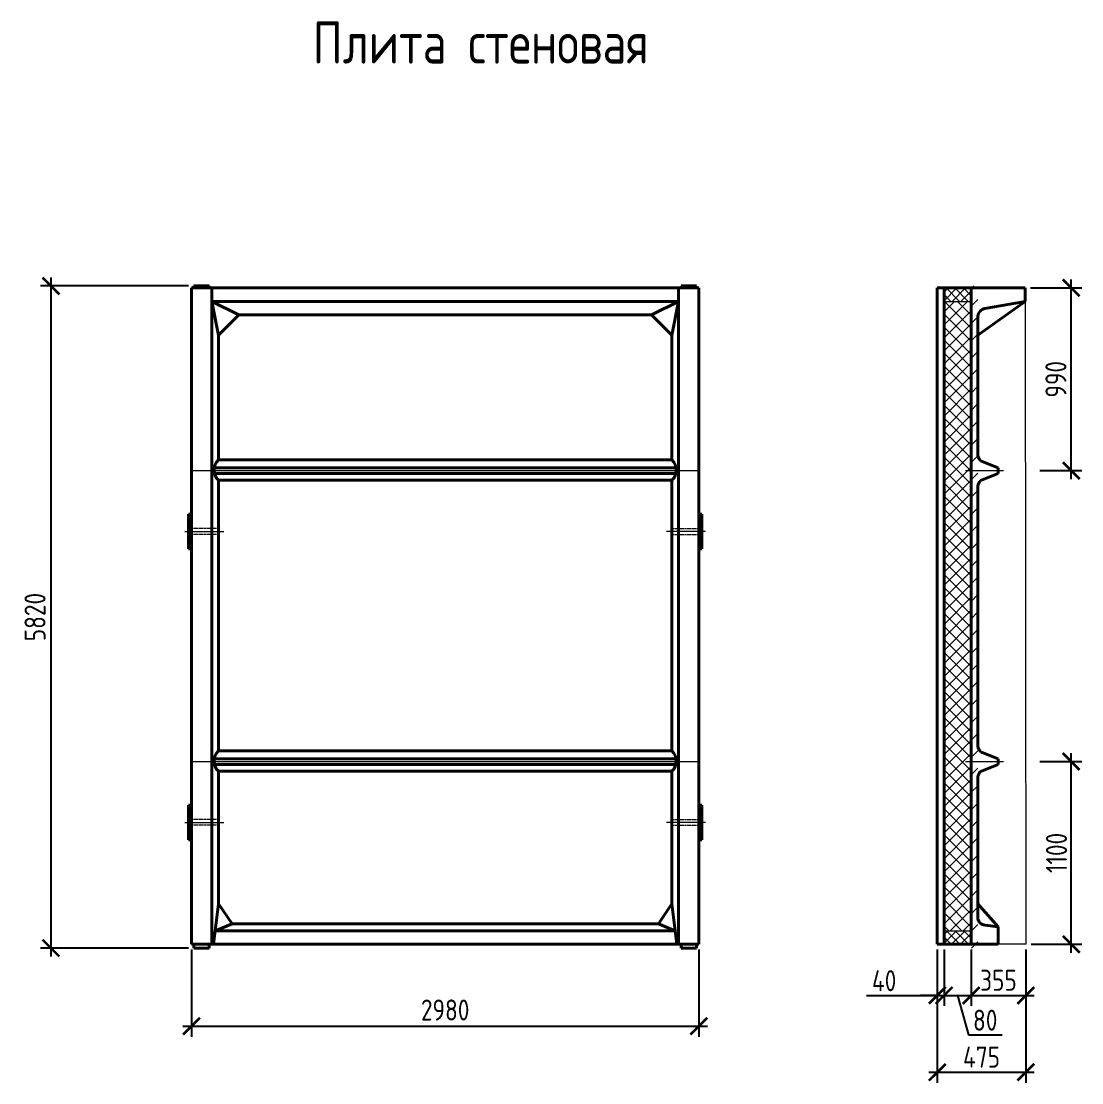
# Model space of a CAD drawing. Extents: x 16310088 to 16425637, y -218501 to -177893.
# Drawn here: x 16354999 to 16367602, y -194661 to -182046 of the extents above; entities that cross this region are included whole.
import ezdxf

# ---------------------------------------------------------------- set-up
doc = ezdxf.new("R2010")
doc.units = 0
doc.linetypes.add('ACAD_ISO02W100', pattern=[15, 12, -3])
doc.layers.get('0').update_dxf_attribs({"color": 250})
doc.layers.get('Defpoints').update_dxf_attribs({"color": 250})
doc.layers.add('эл_оборудование', color=7, linetype='Continuous', lineweight=18)
doc.styles.add('GOST 2.304', font='CS_Gost2304.shx')
doc.styles.add('ГОСТ 2.304', font='CS_Gost2304.shx')
doc.dimstyles.new('SPDS$0', dxfattribs={"dimscale": 5, "dimtxt": 2.5, "dimasz": 2, "dimexe": 1.25, "dimexo": 0.625, "dimgap": 0.5, "dimtad": 1, "dimdec": 0, "dimrnd": 0.001, "dimtxsty": 'GOST 2.304', "dimblk": 'ARCHTICK', "dimcen": 2.5, "dimdle": 1, "dimadec": 8, "dimazin": 2, "dimtfac": 0.75, "dimtdec": 0, "dimtmove": 1, "dimatfit": 3, "dimfxl": 1, "dimtolj": 1, "dimarcsym": 0})

# ---------------------------------------------------------------- blocks, each defined once
blk = doc.blocks.new('_ArchTick')
at = {"color": 0, "linetype": 'ByBlock', "const_width": 0.15}
blk.add_lwpolyline([(-0.5, -0.5), (0.5, 0.5)], dxfattribs=at)
blk = doc.blocks.new('*D341')
at = {"color": 0, "lineweight": -2, "ltscale": 20, "transparency": 16777216}
for p, q in [((5542.995129513925, 1990.716945367668), (5542.995129513927, 3176.283955676952)), ((5301.071487875436, 3126.283955676953), (5605.495129513927, 3126.283955676953)), ((5356.859660278925, 2040.716945367668), (5605.495129513925, 2040.716945367668))]:
    blk.add_line(p, q, dxfattribs=at)
at = {"layer": 'Defpoints', "color": 0, "lineweight": -3, "ltscale": 20, "transparency": 16777216}
for p in [(5269.821487875436, 3126.283955676953), (5542.995129513927, 3126.283955676953), (5325.609660278925, 2040.716945367668)]:
    blk.add_point(p, dxfattribs=at)
at = {"color": 0, "lineweight": -2, "ltscale": 20, "transparency": 16777216, "xscale": 100, "yscale": 100, "zscale": 100}
for p, rotation in [((5542.995129513927, 3126.283955676953), 90), ((5542.995129513925, 2040.716945367668), 270)]:
    blk.add_blockref('_ArchTick', p, dxfattribs=dict(at, rotation=rotation))
at = {"color": 0, "ltscale": 20, "transparency": 16777216, "insert": (5451.878003529674, 2583.500450522311), "char_height": 125, "attachment_point": 5, "rotation": 90, "style": 'GOST 2.304'}
blk.add_mtext('\\A1;990', dxfattribs=at)
blk = doc.blocks.new('*D343')
at = {"color": 0, "lineweight": -2, "ltscale": 5, "transparency": 16777216}
for p, q in [((-518.6252672144882, -846.6910075041964), (-518.6252672144872, 3187.771437267527)), ((298.6303472528166, 3137.771437267527), (-581.1252672144873, 3137.771437267527)), ((298.6303472528166, -796.6910075041965), (-581.125267214488, -796.6910075041964))]:
    blk.add_line(p, q, dxfattribs=at)
at = {"layer": 'Defpoints', "color": 0, "lineweight": -3, "ltscale": 5, "transparency": 16777216}
for p in [(-518.6252672144872, 3137.771437267527), (329.8803472528166, 3137.771437267527), (329.8803472528166, -796.6910075041965)]:
    blk.add_point(p, dxfattribs=at)
at = {"color": 0, "lineweight": -2, "ltscale": 5, "transparency": 16777216, "xscale": 100, "yscale": 100, "zscale": 100}
for p, rotation in [((-518.6252672144872, 3137.771437267527), 90), ((-518.6252672144882, -796.6910075041964), 270)]:
    blk.add_blockref('_ArchTick', p, dxfattribs=dict(at, rotation=rotation))
at = {"color": 0, "lineweight": -3, "ltscale": 5, "transparency": 16777216, "insert": (-613.5553913493983, 1170.540214881665), "char_height": 125, "attachment_point": 5, "rotation": 90, "style": 'GOST 2.304'}
blk.add_mtext('\\A1;5820', dxfattribs=at)
blk = doc.blocks.new('*D352')
at = {"color": 0, "lineweight": -2, "ltscale": 5, "transparency": 16777216}
for p, q in [((5542.995129513925, -823.7160443230482), (5542.995129513925, 361.8509659862361)), ((5356.859660278925, 311.8509659862362), (5605.495129513925, 311.8509659862361)), ((5304.313985657143, -773.7160443230481), (5605.495129513925, -773.7160443230482))]:
    blk.add_line(p, q, dxfattribs=at)
at = {"layer": 'Defpoints', "color": 0, "lineweight": -3, "ltscale": 5, "transparency": 16777216}
for p in [(5325.609660278925, 311.8509659862362), (5542.995129513925, 311.8509659862361), (5273.063985657143, -773.7160443230481)]:
    blk.add_point(p, dxfattribs=at)
at = {"color": 0, "lineweight": -2, "ltscale": 5, "transparency": 16777216, "xscale": 100, "yscale": 100, "zscale": 100}
for p, rotation in [((5542.995129513925, 311.8509659862361), 90), ((5542.995129513925, -773.7160443230482), 270)]:
    blk.add_blockref('_ArchTick', p, dxfattribs=dict(at, rotation=rotation))
at = {"color": 0, "lineweight": -3, "ltscale": 5, "transparency": 16777216, "insert": (5455.495129513925, -230.9325391684052), "char_height": 125, "attachment_point": 5, "rotation": 90, "style": 'GOST 2.304'}
blk.add_mtext('\\A1;1100', dxfattribs=at)
blk = doc.blocks.new('*D342')
at = {"color": 0, "lineweight": -2, "ltscale": 5, "transparency": 16777216}
for p, q in [((315.5209952645985, -804.9660443230482), (315.5209952645984, -1322.727961800738)), ((3330.984912790388, -804.9660443230482), (3330.984912790388, -1322.727961800738)), ((265.5209952645984, -1260.227961800738), (3380.984912790388, -1260.227961800738))]:
    blk.add_line(p, q, dxfattribs=at)
at = {"layer": 'Defpoints', "color": 0, "lineweight": -3, "ltscale": 5, "transparency": 16777216}
for p in [(315.5209952645985, -773.7160443230481), (3330.984912790388, -773.7160443230481), (3330.984912790388, -1260.227961800738)]:
    blk.add_point(p, dxfattribs=at)
at = {"color": 0, "lineweight": -2, "ltscale": 5, "transparency": 16777216, "xscale": 100, "yscale": 100, "zscale": 100, "rotation": 180}
blk.add_blockref('_ArchTick', (315.5209952645984, -1260.227961800738), dxfattribs=at)
at = {"color": 0, "lineweight": -2, "ltscale": 5, "transparency": 16777216, "xscale": 100, "yscale": 100, "zscale": 100}
blk.add_blockref('_ArchTick', (3330.984912790388, -1260.227961800738), dxfattribs=at)
at = {"color": 0, "lineweight": -3, "ltscale": 5, "transparency": 16777216, "insert": (1823.252954027493, -1164.269546446407), "char_height": 125, "attachment_point": 5, "style": 'GOST 2.304'}
blk.add_mtext('\\A1;2980', dxfattribs=at)
blk = doc.blocks.new('*D348')
at = {"color": 0, "lineweight": -2, "ltscale": 5, "transparency": 16777216}
for p, q in [((4747.141075504299, -804.9660443230482), (4747.141075504299, -1140.266635457177)), ((4787.347261071309, -804.9660443230482), (4787.347261071309, -1140.266635457177)), ((4326.766311310235, -1077.766635457177), (4747.141075504299, -1077.766635457177)), ((4747.141075504299, -1077.766635457177), (4647.1410755043, -1077.766635457177)), ((4747.141075504299, -1077.766635457177), (4787.347261071309, -1077.766635457177)), ((4747.141075504299, -1077.766635457177), (4787.347261071309, -1077.766635457177)), ((4787.347261071309, -1077.766635457177), (4887.347261071311, -1077.766635457177))]:
    blk.add_line(p, q, dxfattribs=at)
at = {"layer": 'Defpoints', "color": 0, "lineweight": -3, "ltscale": 5, "transparency": 16777216}
for p in [(4747.141075504299, -773.7160443230481), (4787.347261071309, -773.7160443230481), (4787.347261071309, -1077.766635457177)]:
    blk.add_point(p, dxfattribs=at)
at = {"color": 0, "lineweight": -2, "ltscale": 5, "transparency": 16777216, "xscale": 100, "yscale": 100, "zscale": 100}
blk.add_blockref('_ArchTick', (4747.141075504299, -1077.766635457177), dxfattribs=at)
at = {"color": 0, "lineweight": -2, "ltscale": 5, "transparency": 16777216, "xscale": 100, "yscale": 100, "zscale": 100, "rotation": 180}
blk.add_blockref('_ArchTick', (4787.347261071309, -1077.766635457177), dxfattribs=at)
at = {"color": 0, "lineweight": -3, "ltscale": 5, "transparency": 16777216, "insert": (4431.453811310235, -990.2666354571775), "char_height": 125, "attachment_point": 5, "style": 'GOST 2.304'}
blk.add_mtext('\\A1;40', dxfattribs=at)
blk = doc.blocks.new('*D349')
at = {"color": 0, "lineweight": -2, "ltscale": 5, "transparency": 16777216}
for p, q in [((4787.347261071309, -804.9660443230482), (4787.347261071309, -1140.266635457177)), ((4948.172003339352, -804.9660443230482), (4948.172003339352, -1140.266635457177)), ((4737.347261071311, -1077.766635457177), (4998.172003339352, -1077.766635457177)), ((4867.75963220533, -1077.766635457177), (4931.70264759695, -1312.279987434918)), ((4931.70264759695, -1312.279987434918), (5131.70264759695, -1312.279987434918))]:
    blk.add_line(p, q, dxfattribs=at)
at = {"layer": 'Defpoints', "color": 0, "lineweight": -3, "ltscale": 5, "transparency": 16777216}
for p in [(4787.347261071309, -773.7160443230481), (4948.172003339352, -773.7160443230481), (4948.172003339352, -1077.766635457177)]:
    blk.add_point(p, dxfattribs=at)
at = {"color": 0, "lineweight": -2, "ltscale": 5, "transparency": 16777216, "xscale": 100, "yscale": 100, "zscale": 100, "rotation": 180}
blk.add_blockref('_ArchTick', (4787.347261071309, -1077.766635457177), dxfattribs=at)
at = {"color": 0, "lineweight": -2, "ltscale": 5, "transparency": 16777216, "xscale": 100, "yscale": 100, "zscale": 100}
blk.add_blockref('_ArchTick', (4948.172003339352, -1077.766635457177), dxfattribs=at)
at = {"color": 0, "lineweight": -3, "ltscale": 5, "transparency": 16777216, "insert": (5031.702647596951, -1224.779987434918), "char_height": 125, "attachment_point": 5, "style": 'GOST 2.304'}
blk.add_mtext('\\A1;80', dxfattribs=at)
blk = doc.blocks.new('*D350')
at = {"color": 0, "lineweight": -2, "ltscale": 5, "transparency": 16777216}
for p, q in [((4948.172003339352, -804.9660443230482), (4948.172003339352, -1140.266635457177)), ((5273.063985657143, -804.9660443230482), (5273.063985657143, -1140.266635457177)), ((4898.172003339352, -1077.766635457177), (5323.063985657143, -1077.766635457177))]:
    blk.add_line(p, q, dxfattribs=at)
at = {"layer": 'Defpoints', "color": 0, "lineweight": -3, "ltscale": 5, "transparency": 16777216}
for p in [(4948.172003339352, -773.7160443230481), (5273.063985657143, -773.7160443230481), (5273.063985657143, -1077.766635457177)]:
    blk.add_point(p, dxfattribs=at)
at = {"color": 0, "lineweight": -2, "ltscale": 5, "transparency": 16777216, "xscale": 100, "yscale": 100, "zscale": 100, "rotation": 180}
blk.add_blockref('_ArchTick', (4948.172003339352, -1077.766635457177), dxfattribs=at)
at = {"color": 0, "lineweight": -2, "ltscale": 5, "transparency": 16777216, "xscale": 100, "yscale": 100, "zscale": 100}
blk.add_blockref('_ArchTick', (5273.063985657143, -1077.766635457177), dxfattribs=at)
at = {"color": 0, "lineweight": -3, "ltscale": 5, "transparency": 16777216, "insert": (5110.617994498249, -987.6778006923456), "char_height": 125, "attachment_point": 5, "style": 'GOST 2.304'}
blk.add_mtext('\\A1;355', dxfattribs=at)
blk = doc.blocks.new('*D351')
at = {"color": 0, "lineweight": -2, "ltscale": 5, "transparency": 16777216}
for p, q in [((4747.141075504299, -804.9660443230482), (4747.141075504299, -1596.629561288162)), ((5273.063985657143, -804.9660443230482), (5273.063985657143, -1596.629561288162)), ((4697.141075504299, -1534.129561288162), (5323.063985657143, -1534.129561288162))]:
    blk.add_line(p, q, dxfattribs=at)
at = {"layer": 'Defpoints', "color": 0, "lineweight": -3, "ltscale": 5, "transparency": 16777216}
for p in [(4747.141075504299, -773.7160443230481), (5273.063985657143, -773.7160443230481), (5273.063985657143, -1534.129561288162)]:
    blk.add_point(p, dxfattribs=at)
at = {"color": 0, "lineweight": -2, "ltscale": 5, "transparency": 16777216, "xscale": 100, "yscale": 100, "zscale": 100, "rotation": 180}
blk.add_blockref('_ArchTick', (4747.141075504299, -1534.129561288162), dxfattribs=at)
at = {"color": 0, "lineweight": -2, "ltscale": 5, "transparency": 16777216, "xscale": 100, "yscale": 100, "zscale": 100}
blk.add_blockref('_ArchTick', (5273.063985657143, -1534.129561288162), dxfattribs=at)
at = {"color": 0, "lineweight": -3, "ltscale": 5, "transparency": 16777216, "insert": (5010.102530580722, -1444.04072652333), "char_height": 125, "attachment_point": 5, "style": 'GOST 2.304'}
blk.add_mtext('\\A1;475', dxfattribs=at)
blk = doc.blocks.new('A$C584109B2')
h = blk.add_hatch()
h.set_pattern_fill('ANSI37', color=256, scale=11.48748159057443, style=0)
h.set_pattern_definition([(45, (-20092.0690310234, -6139.964330149574), (-25.79013171735632, 25.79013171735633), []), (135, (-20092.0690310234, -6139.964330149574), (-25.79013171735633, -25.79013171735632), [])])
h.paths.add_polyline_path([(4787.347261071309, 3126.283955676953), (4787.347261071309, 3045.871584542931), (4948.172003339352, 3045.871584542931), (4948.172003339352, 3126.283955676953)])
h.paths.add_polyline_path([(4948.172003339352, -773.7160443230481), (4948.172003339352, -693.3036731890265), (4787.347261071309, -693.3036731890265), (4787.347261071309, -773.7160443230481)])
h = blk.add_hatch()
h.set_pattern_fill('ANSI31', color=256, scale=22.97496318114887, style=0)
h.set_pattern_definition([(45, (-21601.30592740666, -6139.964330149574), (-51.58026343471264, 51.58026343471265), [])])
h.paths.add_polyline_path([(4988.378188906362, 401.8154248051537, -0.0050051380114737), (4988.102782039966, 403.1842875000783), (4988.102782039966, 1949.383623853826, -0.0050051380114506), (4988.378188906362, 1950.752486548751), (4988.378188906362, 2040.716945367668), (4948.172003339352, 2040.716945367668), (4948.172003339352, 311.8509659862362), (4988.378188906362, 311.8509659862362)])
h.paths.add_polyline_path([(4988.378188906362, 311.8509659862362), (4948.172003339352, 311.8509659862362), (4948.172003339352, -796.6910075041965), (4988.378188906362, -796.6910075041965), (4988.378188906362, -624.1829471747527, -0.046557176235556), (4987.226896322509, -615.6823827918138), (4987.51243121146, 220.5178460578131, -0.0108819655671724), (4988.378188906362, 223.8439569027769)])
h.paths.add_polyline_path([(4988.378188906362, 2959.02236676519), (4988.378188906362, 3137.771437267527), (4948.172003339352, 3137.771437267527), (4948.172003339352, 2040.716945367668), (4988.378188906362, 2040.716945367668), (4988.378188906362, 2130.681404186586, -0.00500513801146), (4988.102782039966, 2132.05026688151)])
h = blk.add_hatch()
h.set_pattern_fill('ANSI37', color=256, scale=17.23122238586165, style=0)
h.set_pattern_definition([(45, (-21109.70708960633, -6139.964330149574), (-38.68519757603447, 38.68519757603449), []), (135, (-21109.70708960633, -6139.964330149574), (-38.68519757603449, -38.68519757603447), [])])
h.paths.add_polyline_path([(4948.172003339352, 2707.094202741535, -0.1572320863193268), (4787.347261071309, 2811.633984839371), (4787.347261071309, 2237.653455190303, -0.1810676478017164), (4948.172003339352, 2273.321619963534)])
h.paths.add_polyline_path([(4948.172003339352, 3045.871584542931), (4787.347261071309, 3045.871584542931), (4787.347261071309, 2811.633984839371, 0.1572320863193268), (4948.172003339352, 2707.094202741535)])
h.paths.add_polyline_path([(4948.172003339352, 2273.321619963534, 0.1810676478017164), (4787.347261071309, 2237.653455190303), (4787.347261071309, 1843.780435545012, 0.1810676478017164), (4948.172003339352, 1808.112270771781)])
h.paths.add_polyline_path([(4948.172003339352, 1808.112270771781, -0.1810676478017161), (4787.347261071309, 1843.780435545012), (4787.347261071309, -296.9266385558571, -0.1150938296905721), (4948.172003339352, -241.1882131198072)])
h.paths.add_polyline_path([(4948.172003339352, -241.1882131198072, 0.1150938296905721), (4787.347261071309, -296.9266385558571), (4787.347261071309, -693.3036731890265), (4948.172003339352, -693.3036731890265)])
at = {"lineweight": 40}
for p, q in [((315.5209952645985, 3126.283955676953), (3330.984912790388, 3126.283955676953)), ((315.5209952645985, -773.7160443230481), (315.5209952645985, 3126.283955676953)), ((315.5209952645985, 3126.283955676953), (436.1395519656301, 3126.283955676953)), ((315.5209952645985, 3126.283955676953), (315.5209952645985, 2040.716945367668)), ((329.8803472528166, 3137.771437267527), (421.7801999774121, 3137.771437267527)), ((329.8803472528166, 3137.771437267527), (329.8803472528166, 3126.283955676953)), ((421.7801999774121, 3137.771437267527), (421.7801999774121, 3126.283955676953)), ((436.1395519656301, 3126.283955676953), (436.1395519656301, -773.7160443230481)), ((3330.984912790388, 3126.283955676953), (3049.541613821314, 3126.283955676953)), ((3210.366356089357, 3126.283955676953), (3210.366356089357, -773.7160443230481)), ((3224.725708077575, 3137.771437267527), (3316.62556080217, 3137.771437267527)), ((3330.984912790388, 3126.283955676953), (3330.984912790388, -773.7160443230481)), ((4747.141075504299, 3126.283955676953), (4747.141075504299, -773.7160443230481)), ((4747.141075504299, 3126.283955676953), (5269.821487875436, 3126.283955676953)), ((4787.347261071309, 3126.283955676953), (4787.347261071309, -773.7160443230481)), ((4948.172003339352, 3126.283955676953), (4948.172003339352, -773.7160443230481)), ((5269.821487875436, 3045.871584542931), (5269.821487875436, 3126.283955676953)), ((436.1395519656301, 3045.871584542931), (3210.366356089357, 3045.871584542931)), ((596.9642942336721, 2965.459213408911), (436.1395519656301, 3045.871584542931)), ((476.3457375326406, 2844.840656707879), (436.1395519656301, 3045.871584542931)), ((3049.541613821314, 2965.459213408911), (3210.366356089357, 3045.871584542931)), ((3170.160170522346, 2844.840656707879), (3210.366356089357, 3045.871584542931)), ((5269.821487875436, 3045.871584542931), (4988.341414804663, 2844.840656707879)), ((5029.869287138257, 3004.047476782888), (5269.821487875436, 3045.871584542931)), ((596.9642942336721, 2965.459213408911), (476.3457375326406, 2844.840656707879)), ((596.9642942336721, 2965.459213408911), (3049.541613821314, 2965.459213408911)), ((3049.541613821314, 2965.459213408911), (3170.160170522346, 2844.840656707879)), ((4988.378188906362, 2959.02236676519), (4988.102782039966, 2132.05026688151)), ((476.3457375326406, 2844.840656707879), (476.3457375326406, 2107.274750647325)), ((3170.160170522346, 2844.840656707879), (3170.160170522346, 2103.898094115828)), ((476.3457375326406, 2103.898094115828), (3170.160170522346, 2103.898094115828)), ((5108.700990210675, 2057.948167753529), (5004.197726931419, 2099.10965762794)), ((452.2383265447896, 2057.948167753529), (3194.267581510218, 2057.948167753529)), ((453.4363019436161, 2023.485722981806), (3193.069606111412, 2023.485722981806)), ((5108.700990210675, 2023.485722981806), (5004.197726931419, 1982.324233107375)), ((5108.700990210675, 2040.716945367668), (5108.700990210675, 2057.948167753529)), ((5108.700990210675, 2040.716945367668), (5108.700990210675, 2023.485722981806)), ((476.3457375326406, 1983.279537414796), (476.3457375326406, 375.0321147343957)), ((476.3457375326406, 1983.279537414796), (3170.160170522346, 1983.279537414796)), ((3170.160170522346, 1983.279537414796), (3170.160170522346, 376.5402825558681)), ((4988.102782039966, 403.1842875000783), (4988.102782039966, 1949.383623853826)), ((315.5209952645985, 1782.248609579743), (298.2897728787368, 1782.248609579743)), ((298.2897728787368, 1782.248609579743), (298.2897728787368, 1575.473940949404)), ((315.5209952645985, 1678.861275264573), (315.5209952645985, 1782.248609579743)), ((3330.984912790388, 1782.248609579743), (3348.21613517625, 1782.248609579743)), ((3348.21613517625, 1782.248609579743), (3348.21613517625, 1575.473940949404)), ((298.2897728787368, 1575.473940949404), (315.5209952645985, 1575.473940949404)), ((3348.21613517625, 1575.473940949404), (3330.984912790388, 1575.473940949404)), ((452.2383265447896, 329.0821883720978), (3194.267581510218, 329.0821883720978)), ((476.3457375326406, 375.0321147343957), (3170.160170522346, 375.0321147343957)), ((5108.700990210675, 329.0821883720978), (5004.197726931419, 370.2436782465293)), ((5108.700990210675, 311.8509659862362), (5108.700990210675, 329.0821883720978)), ((453.4363019436161, 294.6197436003745), (3193.069606111412, 294.6197436003745)), ((476.3457375326406, 254.4135580333641), (476.3457375326406, -532.478930920985)), ((476.3457375326406, 254.4135580333641), (3170.160170522346, 254.4135580333641)), ((3170.160170522346, 254.4135580333641), (3170.160170522346, -532.478930920985)), ((5108.700990210675, 294.6197436003745), (5004.197726931419, 253.4582537259644)), ((5108.700990210675, 311.8509659862362), (5108.700990210675, 294.6197436003745)), ((4987.226896322509, -615.6823827918138), (4987.51243121146, 220.5178460578131)), ((315.5209952645985, 53.38263019831174), (298.2897728787368, 53.38263019831174)), ((298.2897728787368, 53.38263019831174), (298.2897728787368, -153.3920384320281)), ((315.5209952645985, -50.00470411685819), (315.5209952645985, 53.38263019831174)), ((3330.984912790388, -50.00470411685819), (3330.984912790388, 53.38263019831174)), ((3330.984912790388, 53.38263019831174), (3348.21613517625, 53.38263019831174)), ((3348.21613517625, 53.38263019831174), (3348.21613517625, -153.3920384320281)), ((298.2897728787368, -153.3920384320281), (315.5209952645985, -153.3920384320281)), ((3348.21613517625, -153.3920384320281), (3330.984912790388, -153.3920384320281)), ((476.3457375326406, -532.478930920985), (447.6539088821628, -773.7160443230481)), ((556.7581086666617, -653.0974876220166), (476.3457375326406, -532.478930920985)), ((3089.747799388325, -653.0974876220166), (3170.160170522346, -532.478930920985)), ((3170.160170522346, -532.478930920985), (3198.851999172824, -773.7160443230481)), ((5108.996745607393, -670.7365574170594), (4987.253693365561, -532.478930920985)), ((457.4530300160517, -693.3036731890265), (556.7581086666617, -653.0974876220166)), ((457.4530300160517, -693.3036731890265), (3189.288056289325, -693.3036731890265)), ((556.7581086666617, -653.0974876220166), (3089.747799388325, -653.0974876220166)), ((3189.052878038935, -693.3036731890265), (3089.747799388325, -653.0974876220166)), ((5031.763436879683, -659.8990892829393), (5108.996745607393, -670.7365574170594)), ((5108.996745607393, -773.7160443230481), (5108.996745607393, -670.7365574170594)), ((3330.984912790388, -773.7160443230481), (315.5209952645985, -773.7160443230481)), ((315.5209952645985, -773.7160443230481), (556.7581086666617, -773.7160443230481)), ((315.5209952645985, -773.7160443230481), (375.8302736151143, -773.7160443230481)), ((329.8803472528166, -790.9472667089098), (329.8803472528166, -773.7160443230481)), ((329.8803472528166, -773.7160443230481), (329.8803472528166, -796.6910075041965)), ((329.8803472528166, -796.6910075041965), (421.7801999774121, -796.6910075041965)), ((421.7801999774121, -796.6910075041965), (421.7801999774121, -773.7160443230481)), ((3330.984912790388, -773.7160443230481), (3089.747799388325, -773.7160443230481)), ((3224.725708077575, -796.6910075041965), (3224.725708077575, -773.7160443230481)), ((3224.725708077575, -796.6910075041965), (3316.62556080217, -796.6910075041965)), ((3316.62556080217, -796.6910075041965), (3316.62556080217, -773.7160443230481)), ((4747.141075504299, -773.7160443230481), (5108.996745607393, -773.7160443230481))]:
    blk.add_line(p, q, dxfattribs=at)
for p, q in [((315.5209952645985, 3126.283955676953), (315.5209952645985, 3045.871584542931)), ((315.5209952645985, 3126.283955676953), (315.5209952645985, 2844.840656707879)), ((315.5209952645985, 3126.283955676953), (596.9642942336721, 3126.283955676953)), ((3330.984912790388, 3126.283955676953), (3210.366356089357, 3126.283955676953)), ((3210.366356089357, 3126.283955676953), (3270.675634439873, 3126.283955676953)), ((3224.725708077575, 3126.283955676953), (3224.725708077575, 3137.771437267527)), ((3316.62556080217, 3137.771437267527), (3316.62556080217, 3126.283955676953)), ((4747.141075504299, 3126.283955676953), (4787.347261071309, 3126.283955676953)), ((4787.347261071309, 3126.283955676953), (4948.172003339352, 3126.283955676953)), ((4948.172003339352, 3126.283955676953), (4988.378188906362, 3126.283955676953)), ((3049.541613821314, 2965.459213408911), (3210.366356089357, 3045.871584542931)), ((3170.160170522346, 2844.840656707879), (3210.366356089357, 3045.871584542931)), ((4787.347261071309, 3045.871584542931), (4948.172003339352, 3045.871584542931)), ((5269.821487875436, 3045.871584542931), (5273.063985657143, -773.7160443230481)), ((3049.541613821314, 2965.459213408911), (3170.160170522346, 2844.840656707879)), ((476.3457375326406, 2110.136613797957), (476.3457375326406, 2138.360538887551)), ((476.3457375326406, 2099.640085227572), (476.3457375326406, 2103.898094115828)), ((315.5209952645985, 2040.716945367668), (3330.984912790388, 2040.716945367668)), ((3330.984912790388, 2040.716945367668), (3330.984912790388, 1678.861275264573)), ((4915.392059674704, 2040.716945367668), (5140.750690570763, 2040.716945367668)), ((3330.984912790388, 1678.861275264573), (3330.984912790388, 1782.248609579743)), ((276.5470894767691, 1678.861275264573), (508.2419914472003, 1678.861275264573)), ((476.3457375326406, 1678.861275264573), (472.7911905316267, 1662.000663753449)), ((476.3457375326406, 1678.861275264573), (476.3457375326406, 1701.836238445722)), ((476.3457375326406, 1678.861275264573), (476.3457375326406, 1655.886312083424)), ((3369.958818578218, 1678.861275264573), (3138.263916607786, 1678.861275264573)), ((3170.160170522346, 1678.861275264573), (3170.160170522346, 1701.836238445722)), ((3170.160170522346, 1678.861275264573), (3170.160170522346, 1655.886312083424)), ((3170.160170522346, 1678.861275264573), (3173.71471752336, 1662.000663753449)), ((315.5209952645985, -773.7160443230481), (315.5209952645985, 311.8509659862362)), ((315.5209952645985, 311.8509659862362), (3330.984912790388, 311.8509659862362)), ((4915.392059674704, 311.8509659862362), (5140.750690570763, 311.8509659862362)), ((276.5470894767691, -50.00470411685819), (508.2419914472003, -50.00470411685819)), ((476.3457375326406, -50.00470411685819), (472.7911905316267, -66.86531562796199)), ((476.3457375326406, -50.00470411685819), (476.3457375326406, -27.02974093570947)), ((476.3457375326406, -50.00470411685819), (476.3457375326406, -72.97966729800737)), ((3369.958818578218, -50.00470411685819), (3138.263916607786, -50.00470411685819)), ((3170.160170522346, -50.00470411685819), (3170.160170522346, -27.02974093570947)), ((3170.160170522346, -50.00470411685819), (3170.160170522346, -72.97966729800737)), ((3170.160170522346, -50.00470411685819), (3173.71471752336, -66.86531562796199)), ((3330.984912790388, -773.7160443230481), (3330.984912790388, -50.00470411685819)), ((315.5209952645985, -773.7160443230481), (315.5209952645985, -532.478930920985)), ((315.5209952645985, -773.7160443230481), (315.5209952645985, -693.3036731890265)), ((4787.347261071309, -693.3036731890265), (4948.172003339352, -693.3036731890265)), ((5273.063985657143, -773.7160443230481), (5108.996745607393, -773.7160443230481))]:
    blk.add_line(p, q)
at = {"linetype": 'ACAD_ISO02W100'}
for p, q in [((476.3457375326406, 1695.915756801357), (315.5209952645985, 1695.915756801357)), ((476.3457375326406, 1662.000663753449), (315.5209952645985, 1662.000663753449)), ((476.3457375326406, 1678.861275264573), (473.8840949057718, 1695.915756801357)), ((3170.160170522346, 1695.915756801357), (3330.984912790388, 1695.915756801357)), ((3170.160170522346, 1678.861275264573), (3172.621813149215, 1695.915756801357)), ((3170.160170522346, 1662.000663753449), (3330.984912790388, 1662.000663753449)), ((476.3457375326406, -32.95022258007475), (315.5209952645985, -32.95022258007475)), ((476.3457375326406, -50.00470411685819), (473.8840949057718, -32.95022258007475)), ((3170.160170522346, -32.95022258007475), (3330.984912790388, -32.95022258007475)), ((3170.160170522346, -50.00470411685819), (3172.621813149215, -32.95022258007475)), ((476.3457375326406, -66.86531562796199), (315.5209952645985, -66.86531562796199)), ((3170.160170522346, -66.86531562796199), (3330.984912790388, -66.86531562796199))]:
    blk.add_line(p, q, dxfattribs=at)
at = {"lineweight": 40}
for centre, radius, start, end in [((5038.950895709271, 2954.173153462391), 50.69441528329539, 100.3199136709279, 177.0718442252124), ((535.4530967289032, 2043.588815765312), 84.44459110159947, 134.4233419143256, 225.5766580856744), ((3111.052811326104, 2043.588815765291), 84.44459110159947, 314.4233419143256, 45.57665808567437), ((5056.611647260201, 2145.121698331175), 69.74472692546463, 190.8021517206548, 221.2785759589574), ((5056.611647260201, 1936.31219240414), 69.74472692546463, 138.7214240413383, 169.1978482793451), ((5056.611647260201, 416.2557189497642), 69.74472692546463, 190.8021517206548, 221.2785759589574), ((535.4530967289032, 314.7228363838799), 84.44459110159947, 134.4233419143256, 225.5766580856744), ((3111.052811326104, 314.722836383859), 84.44459110159947, 314.4233419143256, 45.57665808567437), ((5064.349636000743, 202.2935206351312), 78.96886777040122, 139.6157771428851, 166.6570839898106), ((5033.349435138979, -613.7639216835628), 46.1624206460274, 182.3818376282377, 268.0311064254502)]:
    blk.add_arc(centre, radius, start, end, dxfattribs=at)
at = {"color": 0, "lineweight": -3, "ltscale": 5}
for base, p1, p2, text, picture, middle in [((-518.6252672144872, 3137.771437267527), (329.8803472528166, -796.6910075041965), (329.8803472528166, 3137.771437267527), '5820', '*D343', (-613.5553913493983, 1170.540214881665)), ((5542.995129513925, 311.8509659862361), (5273.063985657143, -773.7160443230481), (5325.609660278925, 311.8509659862362), '1100', '*D352', (5455.495129513925, -230.9325391684052))]:
    dim = blk.add_linear_dim(base=base, p1=p1, p2=p2, angle=90, text=text, dimstyle='SPDS$0', override={"dimscale": 50}, dxfattribs=at)
    dim.commit()
    dim.dimension.update_dxf_attribs({"geometry": picture, "text_midpoint": middle})
at = {"ltscale": 20}
dim = blk.add_linear_dim(base=(5542.995129513927, 3126.283955676953), p1=(5325.609660278925, 2040.716945367668), p2=(5269.821487875436, 3126.283955676953), angle=90, text='990', dimstyle='SPDS$0', override={"dimscale": 50}, dxfattribs=at)
dim.commit()
dim.dimension.update_dxf_attribs({"geometry": '*D341', "text_midpoint": (5451.878003529674, 2583.500450522311)})
at = {"color": 0, "lineweight": -3, "ltscale": 5}
for base, p1, p2, text, picture, middle in [((3330.984912790388, -1260.227961800738), (315.5209952645985, -773.7160443230481), (3330.984912790388, -773.7160443230481), '2980', '*D342', (1823.252954027493, -1164.269546446407)), ((5273.063985657143, -1534.129561288162), (4747.141075504299, -773.7160443230481), (5273.063985657143, -773.7160443230481), '475', '*D351', (5010.102530580722, -1444.04072652333)), ((5273.063985657143, -1077.766635457177), (4948.172003339352, -773.7160443230481), (5273.063985657143, -773.7160443230481), '355', '*D350', (5110.617994498249, -987.6778006923456))]:
    dim = blk.add_linear_dim(base=base, p1=p1, p2=p2, text=text, dimstyle='SPDS$0', override={"dimscale": 50}, dxfattribs=at)
    dim.commit()
    dim.dimension.update_dxf_attribs({"geometry": picture, "text_midpoint": middle})
dim = blk.add_linear_dim(base=(4787.347261071309, -1077.766635457177), p1=(4747.141075504299, -773.7160443230481), p2=(4787.347261071309, -773.7160443230481), dimstyle='SPDS$0', override={"dimscale": 50}, dxfattribs=at)
dim.commit()
dim.dimension.update_dxf_attribs({"geometry": '*D348', "text_midpoint": (4431.453811310235, -977.1138138984606), "dimtype": 160})
dim = blk.add_linear_dim(base=(4948.172003339352, -1077.766635457177), p1=(4787.347261071309, -773.7160443230481), p2=(4948.172003339352, -773.7160443230481), text='80', dimstyle='SPDS$0', override={"dimscale": 50}, dxfattribs=at)
dim.commit()
dim.dimension.update_dxf_attribs({"geometry": '*D349', "text_midpoint": (4956.702647596951, -1312.279987434918), "dimtype": 160})

msp = doc.modelspace()

# ---------------------------------------------------------------- block references
at = {"layer": 'эл_оборудование', "color": 0, "lineweight": -3, "ltscale": 20, "xscale": 2, "yscale": 2, "zscale": 2}
msp.add_blockref('A$C584109B2', (16356390.65177926, -191467.5901563445), dxfattribs=at)

# ---------------------------------------------------------------- texts
at = {"linetype": 'Continuous', "lineweight": -3, "ltscale": 100, "style": 'ГОСТ 2.304'}
msp.add_text('Плита стеновая', height=500, dxfattribs=at).set_placement((16358463.56863921, -182549.1264368039))

doc.saveas('drawing.dxf')
